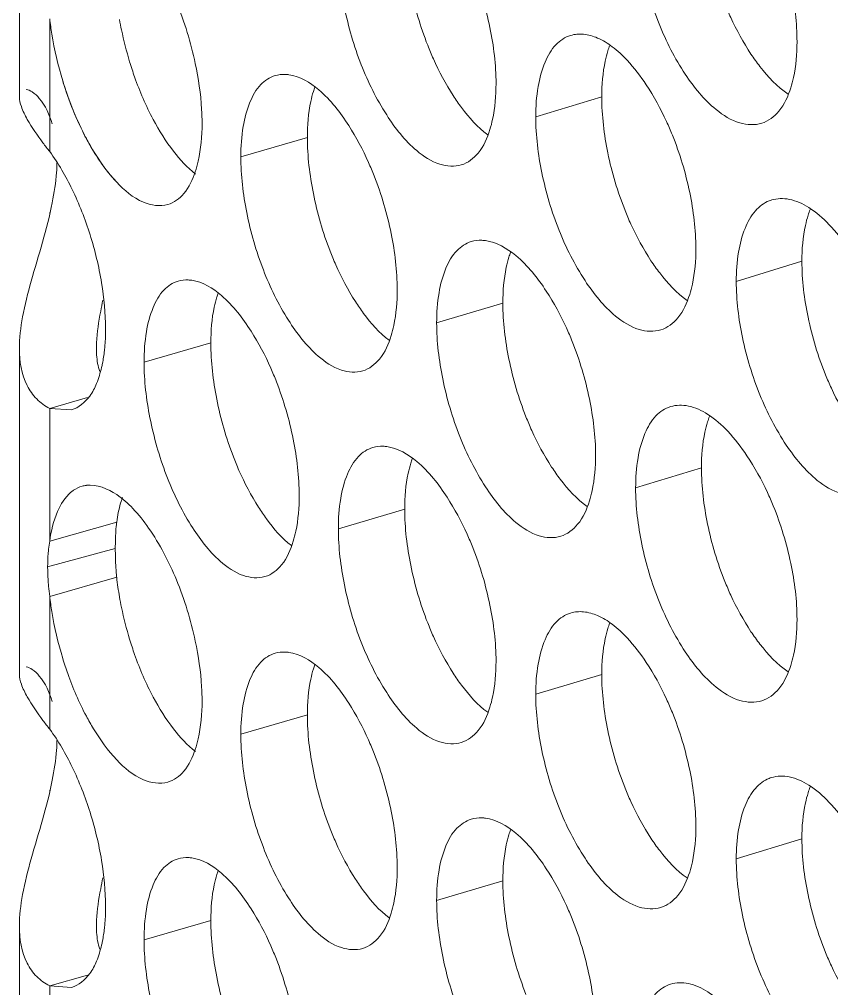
# Model space of a CAD drawing. Header units: millimetres. Extents: x 1177 to 4147, y 93 to 2194.
# Drawn here: x 2491.77 to 2502.84, y 1032.4 to 1045.62 of the extents above; entities that cross this region are included whole.
import ezdxf

# ---------------------------------------------------------------- set-up
doc = ezdxf.new("R2010")
doc.units = ezdxf.units.MM
doc.header["$LTSCALE"] = 0.1
doc.layers.get('0').update_dxf_attribs({"lineweight": 13})
doc.layers.add('标注', color=251, linetype='Continuous', lineweight=9)

# ---------------------------------------------------------------- blocks, each defined once
blk = doc.blocks.new('02')
for p, q in [((4328.801, 1083.5), (4328.801, 1089.845)), ((4329.392, 1082.432), (4329.392, 1085.019)), ((4328.801, 1072.25), (4328.801, 1078.595)), ((4329.392, 1074.845), (4329.392, 1077.432)), ((4329.392, 1071.182), (4329.392, 1073.769)), ((4328.801, 1061), (4328.801, 1067.345)), ((4329.392, 1063.595), (4329.392, 1066.182))]:
    blk.add_line(p, q)
at = {"layer": '标注'}
for p, q in [((4340.139, 1083.499), (4338.854, 1083.112)), ((4334.408, 1082.71), (4333.112, 1082.333)), ((4334.408, 1082.71), (4333.112, 1082.333)), ((4329.392, 1081.21), (4329.392, 1081.248)), ((4344.036, 1080.298), (4342.758, 1079.905)), ((4338.214, 1079.482), (4336.925, 1079.098)), ((4338.214, 1079.482), (4336.925, 1079.098)), ((4332.528, 1078.707), (4331.228, 1078.332)), ((4330.127, 1077.641), (4329.392, 1077.432)), ((4329.392, 1077.432), (4329.813, 1077.402)), ((4342.08, 1076.271), (4340.799, 1075.881)), ((4342.08, 1076.271), (4340.799, 1075.881)), ((4336.303, 1075.469), (4335.011, 1075.088)), ((4330.695, 1075.217), (4329.392, 1074.845)), ((4330.668, 1074.703), (4329.351, 1074.344)), ((4330.695, 1074.141), (4329.392, 1073.769)), ((4340.139, 1072.249), (4338.854, 1071.862)), ((4334.408, 1071.46), (4333.112, 1071.083)), ((4329.392, 1069.96), (4329.392, 1069.998)), ((4344.036, 1069.048), (4342.758, 1068.655)), ((4338.214, 1068.232), (4336.925, 1067.848)), ((4332.528, 1067.457), (4331.228, 1067.082)), ((4330.127, 1066.391), (4329.392, 1066.182)), ((4329.392, 1066.182), (4329.813, 1066.152))]:
    blk.add_line(p, q, dxfattribs=at)
for centre, radius, start, end in [((4342.076, 1083.831), 1.903, 159.5485, 162.781), ((4336.39, 1083.039), 1.95, 160.5892, 163.1153), ((4336.39, 1083.039), 1.95, 160.5892, 163.1153), ((4343.627, 1080.894), 0.623, 107.151, 111.3587), ((4345.946, 1080.632), 1.875, 158.8656, 162.563), ((4340.165, 1079.812), 1.918, 159.8933, 162.8914), ((4340.165, 1079.812), 1.918, 159.8933, 162.8914), ((4334.526, 1079.033), 1.966, 160.9402, 163.2288), ((4332.677, 1078.598), 2.377, 177.2621, 180.0726), ((4344.003, 1076.604), 1.889, 159.2059, 162.6715), ((4344.003, 1076.604), 1.889, 159.2059, 162.6715), ((4338.27, 1075.798), 1.933, 160.2403, 163.0029), ((4330.173, 1075.386), 0.55, 97.1735, 105.9366), ((4331.697, 1074.429), 2.342, 169.768, 173.6853), ((4335.848, 1074.705), 5.18, 178.0496, 180.0207), ((4336.345, 1074.704), 5.677, 180.0086, 181.863), ((4336.687, 1074.716), 6.02, 181.871, 185.483), ((4336.712, 1074.804), 6.053, 186.2893, 189.956), ((4333.9, 1074.391), 4.55, 185.3339, 187.8588), ((4342.076, 1072.581), 1.903, 159.5485, 162.781), ((4336.39, 1071.789), 1.95, 160.5892, 163.1153), ((4343.627, 1069.644), 0.623, 107.151, 111.3587), ((4345.946, 1069.382), 1.875, 158.8656, 162.563), ((4340.165, 1068.562), 1.918, 159.8933, 162.8914), ((4334.526, 1067.783), 1.966, 160.9402, 163.2288), ((4332.677, 1067.348), 2.377, 177.2621, 180.0726)]:
    blk.add_arc(centre, radius, start, end, dxfattribs=at)
for points, knots in [([(4340.799, 1087.131), (4340.799, 1086.765), (4340.893, 1086.008), (4341.216, 1084.927), (4341.7, 1083.977), (4342.129, 1083.444), (4342.365, 1083.252)], [0, 0, 0, 0, 0.256604, 0.529576, 0.786585, 1, 1, 1, 1]), ([(4336.303, 1086.719), (4336.303, 1086.352), (4336.395, 1085.596), (4336.607, 1084.866), (4336.75, 1084.503)], [0, 0, 0, 0, 0.484764, 1, 1, 1, 1]), ([(4343.941, 1084.571), (4343.941, 1084.937), (4343.845, 1085.693), (4343.626, 1086.421), (4343.479, 1086.781)], [0, 0, 0, 0, 0.484476, 1, 1, 1, 1]), ([(4332.225, 1084.15), (4332.14, 1084.557), (4331.905, 1085.323), (4331.535, 1086.037), (4331.316, 1086.35)], [0, 0, 0, 0, 0.521078, 1, 1, 1, 1]), ([(4332.225, 1084.15), (4332.14, 1084.557), (4331.905, 1085.323), (4331.535, 1086.037), (4331.316, 1086.35)], [0, 0, 0, 0, 0.521078, 1, 1, 1, 1]), ([(4335.011, 1086.338), (4335.011, 1085.972), (4335.103, 1085.217), (4335.417, 1084.135), (4335.888, 1083.184), (4336.305, 1082.647), (4336.536, 1082.451)], [0, 0, 0, 0, 0.257025, 0.530351, 0.787311, 1, 1, 1, 1]), ([(4338.081, 1083.756), (4338.081, 1084.122), (4337.987, 1084.878), (4337.773, 1085.607), (4337.629, 1085.97)], [0, 0, 0, 0, 0.484593, 1, 1, 1, 1]), ([(4342.537, 1085.309), (4342.573, 1085.22), (4342.718, 1084.883), (4342.895, 1084.559), (4343.045, 1084.332)], [0, 0, 0, 0, 0.260496, 1, 1, 1, 1]), ([(4329.392, 1085.019), (4329.403, 1084.92), (4329.459, 1084.512), (4329.554, 1084.11), (4329.644, 1083.812)], [0, 0, 0, 0, 0.243528, 1, 1, 1, 1]), ([(4329.392, 1085.019), (4329.403, 1084.92), (4329.459, 1084.512), (4329.554, 1084.11), (4329.644, 1083.812)], [0, 0, 0, 0, 0.243528, 1, 1, 1, 1]), ([(4330.75, 1085.007), (4330.762, 1084.939), (4330.815, 1084.661), (4330.885, 1084.387), (4330.947, 1084.184)], [0, 0, 0, 0, 0.247361, 1, 1, 1, 1]), ([(4330.75, 1085.007), (4330.762, 1084.939), (4330.815, 1084.661), (4330.885, 1084.387), (4330.947, 1084.184)], [0, 0, 0, 0, 0.247361, 1, 1, 1, 1]), ([(4339.532, 1084.695), (4339.425, 1084.663), (4339.21, 1084.518), (4339.005, 1084.153), (4338.879, 1083.671), (4338.854, 1083.308), (4338.854, 1083.112)], [0, 0, 0, 0, 0.183968, 0.404776, 0.677031, 1, 1, 1, 1]), ([(4341.005, 1083.734), (4340.894, 1083.902), (4340.692, 1084.168), (4340.368, 1084.473), (4340.08, 1084.651), (4339.797, 1084.734), (4339.613, 1084.72), (4339.532, 1084.695)], [0, 0, 0, 0, 0.324474, 0.533713, 0.711862, 0.863947, 1, 1, 1, 1]), ([(4336.75, 1084.503), (4336.785, 1084.414), (4336.926, 1084.076), (4337.099, 1083.751), (4337.246, 1083.524)], [0, 0, 0, 0, 0.260758, 1, 1, 1, 1]), ([(4340.259, 1084.394), (4340.239, 1084.329), (4340.164, 1084.037), (4340.139, 1083.733), (4340.139, 1083.499)], [0, 0, 0, 0, 0.225492, 1, 1, 1, 1]), ([(4343.819, 1083.676), (4343.84, 1083.741), (4343.916, 1084.033), (4343.941, 1084.337), (4343.941, 1084.571)], [0, 0, 0, 0, 0.225833, 1, 1, 1, 1]), ([(4343.045, 1084.332), (4343.1, 1084.25), (4343.306, 1083.961), (4343.555, 1083.696), (4343.766, 1083.552)], [0, 0, 0, 0, 0.280375, 1, 1, 1, 1]), ([(4330.947, 1084.184), (4330.977, 1084.084), (4331.104, 1083.699), (4331.264, 1083.324), (4331.406, 1083.058)], [0, 0, 0, 0, 0.257432, 1, 1, 1, 1]), ([(4330.947, 1084.184), (4330.977, 1084.084), (4331.104, 1083.699), (4331.264, 1083.324), (4331.406, 1083.058)], [0, 0, 0, 0, 0.257432, 1, 1, 1, 1]), ([(4332.357, 1082.982), (4332.357, 1083.075), (4332.344, 1083.467), (4332.287, 1083.857), (4332.225, 1084.15)], [0, 0, 0, 0, 0.236743, 1, 1, 1, 1]), ([(4332.357, 1082.982), (4332.357, 1083.075), (4332.344, 1083.467), (4332.287, 1083.857), (4332.225, 1084.15)], [0, 0, 0, 0, 0.236743, 1, 1, 1, 1]), ([(4333.779, 1083.913), (4333.673, 1083.882), (4333.461, 1083.738), (4333.26, 1083.374), (4333.136, 1082.892), (4333.112, 1082.529), (4333.112, 1082.333)], [0, 0, 0, 0, 0.181499, 0.401469, 0.674683, 1, 1, 1, 1]), ([(4333.779, 1083.913), (4333.673, 1083.882), (4333.461, 1083.738), (4333.26, 1083.374), (4333.136, 1082.892), (4333.112, 1082.529), (4333.112, 1082.333)], [0, 0, 0, 0, 0.181499, 0.401469, 0.674683, 1, 1, 1, 1]), ([(4334.048, 1083.929), (4334.025, 1083.933), (4333.935, 1083.941), (4333.843, 1083.931), (4333.779, 1083.913)], [0, 0, 0, 0, 0.259359, 1, 1, 1, 1]), ([(4334.048, 1083.929), (4334.025, 1083.933), (4333.935, 1083.941), (4333.843, 1083.931), (4333.779, 1083.913)], [0, 0, 0, 0, 0.259359, 1, 1, 1, 1]), ([(4335.213, 1082.939), (4335.049, 1083.194), (4334.734, 1083.61), (4334.263, 1083.898), (4334.048, 1083.929)], [0, 0, 0, 0, 0.582011, 1, 1, 1, 1]), ([(4335.213, 1082.939), (4335.049, 1083.194), (4334.734, 1083.61), (4334.263, 1083.898), (4334.048, 1083.929)], [0, 0, 0, 0, 0.582011, 1, 1, 1, 1]), ([(4328.932, 1083.645), (4328.974, 1083.64), (4329.073, 1083.59), (4329.281, 1083.385), (4329.389, 1083.149), (4329.441, 1082.971)], [0, 0, 0, 0, 0.148198, 0.361925, 1, 1, 1, 1]), ([(4329.644, 1083.812), (4329.675, 1083.712), (4329.801, 1083.327), (4329.962, 1082.952), (4330.104, 1082.686)], [0, 0, 0, 0, 0.257377, 1, 1, 1, 1]), ([(4329.644, 1083.812), (4329.762, 1083.425), (4330.041, 1082.724), (4330.459, 1082.087), (4330.696, 1081.836)], [0, 0, 0, 0, 0.540054, 1, 1, 1, 1]), ([(4337.962, 1082.862), (4337.982, 1082.927), (4338.056, 1083.219), (4338.081, 1083.523), (4338.081, 1083.756)], [0, 0, 0, 0, 0.225428, 1, 1, 1, 1]), ([(4341.514, 1082.756), (4341.478, 1082.845), (4341.332, 1083.183), (4341.155, 1083.507), (4341.005, 1083.734)], [0, 0, 0, 0, 0.260475, 1, 1, 1, 1]), ([(4343.255, 1082.985), (4343.385, 1083.025), (4343.644, 1083.225), (4343.768, 1083.514), (4343.819, 1083.676)], [0, 0, 0, 0, 0.443684, 1, 1, 1, 1]), ([(4328.954, 1083.061), (4328.91, 1083.141), (4328.841, 1083.281), (4328.801, 1083.436), (4328.801, 1083.5)], [0, 0, 0, 0, 0.58968, 1, 1, 1, 1]), ([(4334.524, 1083.605), (4334.505, 1083.54), (4334.431, 1083.247), (4334.408, 1082.944), (4334.408, 1082.71)], [0, 0, 0, 0, 0.225092, 1, 1, 1, 1]), ([(4334.524, 1083.605), (4334.505, 1083.54), (4334.431, 1083.247), (4334.408, 1082.944), (4334.408, 1082.71)], [0, 0, 0, 0, 0.225092, 1, 1, 1, 1]), ([(4337.246, 1083.524), (4337.297, 1083.444), (4337.491, 1083.165), (4337.721, 1082.907), (4337.919, 1082.761)], [0, 0, 0, 0, 0.279282, 1, 1, 1, 1]), ([(4340.139, 1083.499), (4340.139, 1083.133), (4340.233, 1082.376), (4340.448, 1081.647), (4340.593, 1081.286)], [0, 0, 0, 0, 0.484687, 1, 1, 1, 1]), ([(4338.854, 1083.112), (4338.854, 1082.746), (4338.948, 1081.989), (4339.268, 1080.907), (4339.749, 1079.957), (4340.174, 1079.422), (4340.408, 1079.229)], [0, 0, 0, 0, 0.256797, 0.52993, 0.786916, 1, 1, 1, 1]), ([(4342.365, 1083.252), (4342.502, 1083.14), (4342.779, 1082.964), (4343.119, 1082.944), (4343.255, 1082.985)], [0, 0, 0, 0, 0.555929, 1, 1, 1, 1]), ([(4329.392, 1082.432), (4329.347, 1082.489), (4329.191, 1082.691), (4329.044, 1082.901), (4328.954, 1083.061)], [0, 0, 0, 0, 0.283462, 1, 1, 1, 1]), ([(4331.406, 1083.058), (4331.522, 1082.842), (4331.761, 1082.459), (4332.068, 1082.123), (4332.228, 1081.996)], [0, 0, 0, 0, 0.545672, 1, 1, 1, 1]), ([(4331.406, 1083.058), (4331.522, 1082.842), (4331.761, 1082.459), (4332.068, 1082.123), (4332.228, 1081.996)], [0, 0, 0, 0, 0.545672, 1, 1, 1, 1]), ([(4332.225, 1082.039), (4332.248, 1082.107), (4332.331, 1082.414), (4332.357, 1082.735), (4332.357, 1082.982)], [0, 0, 0, 0, 0.223003, 1, 1, 1, 1]), ([(4332.225, 1082.039), (4332.248, 1082.107), (4332.331, 1082.414), (4332.357, 1082.735), (4332.357, 1082.982)], [0, 0, 0, 0, 0.223003, 1, 1, 1, 1]), ([(4335.709, 1081.958), (4335.674, 1082.047), (4335.532, 1082.385), (4335.36, 1082.711), (4335.213, 1082.939)], [0, 0, 0, 0, 0.260737, 1, 1, 1, 1]), ([(4335.709, 1081.958), (4335.674, 1082.047), (4335.532, 1082.385), (4335.36, 1082.711), (4335.213, 1082.939)], [0, 0, 0, 0, 0.260737, 1, 1, 1, 1]), ([(4334.408, 1082.71), (4334.408, 1082.344), (4334.499, 1081.587), (4334.709, 1080.857), (4334.851, 1080.494)], [0, 0, 0, 0, 0.484802, 1, 1, 1, 1]), ([(4334.408, 1082.71), (4334.408, 1082.344), (4334.499, 1081.587), (4334.709, 1080.857), (4334.851, 1080.494)], [0, 0, 0, 0, 0.484802, 1, 1, 1, 1]), ([(4337.405, 1082.174), (4337.534, 1082.212), (4337.791, 1082.412), (4337.911, 1082.699), (4337.962, 1082.862)], [0, 0, 0, 0, 0.440715, 1, 1, 1, 1]), ([(4341.972, 1080.545), (4341.972, 1080.911), (4341.877, 1081.667), (4341.66, 1082.395), (4341.514, 1082.756)], [0, 0, 0, 0, 0.484515, 1, 1, 1, 1]), ([(4330.104, 1082.686), (4330.148, 1082.604), (4330.32, 1082.303), (4330.523, 1082.02), (4330.696, 1081.836)], [0, 0, 0, 0, 0.271397, 1, 1, 1, 1]), ([(4330.479, 1078.983), (4330.479, 1079.282), (4330.418, 1079.903), (4330.199, 1080.816), (4329.861, 1081.677), (4329.56, 1082.202), (4329.392, 1082.432)], [0, 0, 0, 0, 0.24518, 0.507954, 0.766556, 1, 1, 1, 1]), ([(4333.112, 1082.333), (4333.112, 1081.968), (4333.203, 1081.216), (4333.511, 1080.138), (4333.976, 1079.187), (4334.388, 1078.649), (4334.616, 1078.451)], [0, 0, 0, 0, 0.25688, 0.530083, 0.787064, 1, 1, 1, 1]), ([(4333.112, 1082.333), (4333.112, 1081.968), (4333.203, 1081.216), (4333.511, 1080.138), (4333.976, 1079.187), (4334.388, 1078.649), (4334.616, 1078.451)], [0, 0, 0, 0, 0.25688, 0.530083, 0.787064, 1, 1, 1, 1]), ([(4336.536, 1082.451), (4336.67, 1082.338), (4336.938, 1082.16), (4337.272, 1082.134), (4337.405, 1082.174)], [0, 0, 0, 0, 0.558251, 1, 1, 1, 1]), ([(4329.532, 1082.212), (4329.531, 1082.15), (4329.518, 1081.89), (4329.479, 1081.632), (4329.441, 1081.438)], [0, 0, 0, 0, 0.238404, 1, 1, 1, 1]), ([(4331.69, 1081.402), (4331.811, 1081.437), (4332.057, 1081.619), (4332.175, 1081.888), (4332.225, 1082.039)], [0, 0, 0, 0, 0.441393, 1, 1, 1, 1]), ([(4331.69, 1081.402), (4331.811, 1081.437), (4332.057, 1081.619), (4332.175, 1081.888), (4332.225, 1082.039)], [0, 0, 0, 0, 0.441393, 1, 1, 1, 1]), ([(4336.157, 1079.743), (4336.157, 1080.11), (4336.065, 1080.866), (4335.852, 1081.595), (4335.709, 1081.958)], [0, 0, 0, 0, 0.484632, 1, 1, 1, 1]), ([(4336.157, 1079.743), (4336.157, 1080.11), (4336.065, 1080.866), (4335.852, 1081.595), (4335.709, 1081.958)], [0, 0, 0, 0, 0.484632, 1, 1, 1, 1]), ([(4330.696, 1081.836), (4330.844, 1081.68), (4331.132, 1081.424), (4331.537, 1081.358), (4331.69, 1081.402)], [0, 0, 0, 0, 0.574979, 1, 1, 1, 1]), ([(4330.696, 1081.836), (4330.844, 1081.68), (4331.132, 1081.424), (4331.537, 1081.358), (4331.69, 1081.402)], [0, 0, 0, 0, 0.574979, 1, 1, 1, 1]), ([(4329.441, 1081.438), (4329.339, 1080.919), (4329.098, 1080.188), (4328.856, 1079.246), (4328.801, 1078.801), (4328.801, 1078.595)], [0, 0, 0, 0, 0.543055, 0.787808, 1, 1, 1, 1]), ([(4343.4, 1081.475), (4343.297, 1081.435), (4343.095, 1081.279), (4342.901, 1080.917), (4342.782, 1080.446), (4342.758, 1080.094), (4342.758, 1079.905)], [0, 0, 0, 0, 0.186349, 0.409523, 0.681034, 1, 1, 1, 1]), ([(4344.942, 1080.537), (4344.829, 1080.705), (4344.599, 1081.002), (4344.213, 1081.343), (4343.82, 1081.526), (4343.554, 1081.524), (4343.443, 1081.49)], [0, 0, 0, 0, 0.323685, 0.595295, 0.814917, 1, 1, 1, 1]), ([(4340.593, 1081.286), (4340.628, 1081.197), (4340.773, 1080.859), (4340.948, 1080.535), (4341.097, 1080.308)], [0, 0, 0, 0, 0.260583, 1, 1, 1, 1]), ([(4344.157, 1081.193), (4344.137, 1081.128), (4344.06, 1080.836), (4344.036, 1080.531), (4344.036, 1080.298)], [0, 0, 0, 0, 0.225761, 1, 1, 1, 1]), ([(4337.599, 1080.68), (4337.493, 1080.648), (4337.279, 1080.504), (4337.075, 1080.139), (4336.95, 1079.657), (4336.925, 1079.294), (4336.925, 1079.098)], [0, 0, 0, 0, 0.183153, 0.403682, 0.676253, 1, 1, 1, 1]), ([(4337.599, 1080.68), (4337.493, 1080.648), (4337.279, 1080.504), (4337.075, 1080.139), (4336.95, 1079.657), (4336.925, 1079.294), (4336.925, 1079.098)], [0, 0, 0, 0, 0.183153, 0.403682, 0.676253, 1, 1, 1, 1]), ([(4337.876, 1080.699), (4337.853, 1080.702), (4337.76, 1080.71), (4337.665, 1080.7), (4337.599, 1080.68)], [0, 0, 0, 0, 0.259249, 1, 1, 1, 1]), ([(4337.876, 1080.699), (4337.853, 1080.702), (4337.76, 1080.71), (4337.665, 1080.7), (4337.599, 1080.68)], [0, 0, 0, 0, 0.259249, 1, 1, 1, 1]), ([(4339.059, 1079.715), (4338.893, 1079.968), (4338.571, 1080.385), (4338.094, 1080.669), (4337.876, 1080.699)], [0, 0, 0, 0, 0.580424, 1, 1, 1, 1]), ([(4339.059, 1079.715), (4338.893, 1079.968), (4338.571, 1080.385), (4338.094, 1080.669), (4337.876, 1080.699)], [0, 0, 0, 0, 0.580424, 1, 1, 1, 1]), ([(4334.851, 1080.494), (4334.885, 1080.405), (4335.026, 1080.067), (4335.197, 1079.741), (4335.343, 1079.513)], [0, 0, 0, 0, 0.260845, 1, 1, 1, 1]), ([(4334.851, 1080.494), (4334.885, 1080.405), (4335.026, 1080.067), (4335.197, 1079.741), (4335.343, 1079.513)], [0, 0, 0, 0, 0.260845, 1, 1, 1, 1]), ([(4341.851, 1079.65), (4341.872, 1079.715), (4341.948, 1080.007), (4341.972, 1080.311), (4341.972, 1080.545)], [0, 0, 0, 0, 0.225697, 1, 1, 1, 1]), ([(4338.332, 1080.377), (4338.312, 1080.312), (4338.238, 1080.019), (4338.214, 1079.715), (4338.214, 1079.482)], [0, 0, 0, 0, 0.225358, 1, 1, 1, 1]), ([(4338.332, 1080.377), (4338.312, 1080.312), (4338.238, 1080.019), (4338.214, 1079.715), (4338.214, 1079.482)], [0, 0, 0, 0, 0.225358, 1, 1, 1, 1]), ([(4341.097, 1080.308), (4341.151, 1080.226), (4341.353, 1079.941), (4341.595, 1079.678), (4341.802, 1079.534)], [0, 0, 0, 0, 0.280024, 1, 1, 1, 1]), ([(4344.036, 1080.298), (4344.036, 1079.931), (4344.131, 1079.175), (4344.35, 1078.447), (4344.496, 1078.086)], [0, 0, 0, 0, 0.48461, 1, 1, 1, 1]), ([(4331.891, 1079.91), (4331.787, 1079.88), (4331.575, 1079.737), (4331.375, 1079.374), (4331.252, 1078.892), (4331.228, 1078.529), (4331.228, 1078.332)], [0, 0, 0, 0, 0.180661, 0.40035, 0.673891, 1, 1, 1, 1]), ([(4332.157, 1079.926), (4332.134, 1079.929), (4332.046, 1079.938), (4331.955, 1079.929), (4331.891, 1079.91)], [0, 0, 0, 0, 0.259416, 1, 1, 1, 1]), ([(4333.312, 1078.933), (4333.15, 1079.188), (4332.839, 1079.604), (4332.371, 1079.894), (4332.157, 1079.926)], [0, 0, 0, 0, 0.582814, 1, 1, 1, 1]), ([(4342.758, 1079.905), (4342.758, 1079.538), (4342.853, 1078.782), (4343.179, 1077.701), (4343.667, 1076.752), (4344.099, 1076.221), (4344.336, 1076.029)], [0, 0, 0, 0, 0.256412, 0.529221, 0.786254, 1, 1, 1, 1]), ([(4336.039, 1078.85), (4336.059, 1078.914), (4336.133, 1079.207), (4336.157, 1079.51), (4336.157, 1079.743)], [0, 0, 0, 0, 0.225294, 1, 1, 1, 1]), ([(4336.039, 1078.85), (4336.059, 1078.914), (4336.133, 1079.207), (4336.157, 1079.51), (4336.157, 1079.743)], [0, 0, 0, 0, 0.225294, 1, 1, 1, 1]), ([(4339.564, 1078.736), (4339.528, 1078.825), (4339.384, 1079.162), (4339.208, 1079.487), (4339.059, 1079.715)], [0, 0, 0, 0, 0.260562, 1, 1, 1, 1]), ([(4339.564, 1078.736), (4339.528, 1078.825), (4339.384, 1079.162), (4339.208, 1079.487), (4339.059, 1079.715)], [0, 0, 0, 0, 0.260562, 1, 1, 1, 1]), ([(4330.426, 1079.539), (4330.411, 1079.467), (4330.357, 1079.193), (4330.313, 1078.916), (4330.304, 1078.711)], [0, 0, 0, 0, 0.264477, 1, 1, 1, 1]), ([(4332.643, 1079.601), (4332.624, 1079.536), (4332.551, 1079.243), (4332.528, 1078.94), (4332.528, 1078.707)], [0, 0, 0, 0, 0.22496, 1, 1, 1, 1]), ([(4335.343, 1079.513), (4335.393, 1079.434), (4335.582, 1079.159), (4335.807, 1078.903), (4336, 1078.757)], [0, 0, 0, 0, 0.27889, 1, 1, 1, 1]), ([(4335.343, 1079.513), (4335.393, 1079.434), (4335.582, 1079.159), (4335.807, 1078.903), (4336, 1078.757)], [0, 0, 0, 0, 0.27889, 1, 1, 1, 1]), ([(4338.214, 1079.482), (4338.214, 1079.115), (4338.307, 1078.359), (4338.52, 1077.629), (4338.664, 1077.267)], [0, 0, 0, 0, 0.484725, 1, 1, 1, 1]), ([(4338.214, 1079.482), (4338.214, 1079.115), (4338.307, 1078.359), (4338.52, 1077.629), (4338.664, 1077.267)], [0, 0, 0, 0, 0.484725, 1, 1, 1, 1]), ([(4341.29, 1078.96), (4341.419, 1079), (4341.678, 1079.2), (4341.8, 1079.488), (4341.851, 1079.65)], [0, 0, 0, 0, 0.442709, 1, 1, 1, 1]), ([(4340.408, 1079.229), (4340.545, 1079.117), (4340.818, 1078.941), (4341.155, 1078.919), (4341.29, 1078.96)], [0, 0, 0, 0, 0.55656, 1, 1, 1, 1]), ([(4330.457, 1078.557), (4330.46, 1078.591), (4330.474, 1078.733), (4330.479, 1078.875), (4330.479, 1078.983)], [0, 0, 0, 0, 0.240443, 1, 1, 1, 1]), ([(4333.805, 1077.951), (4333.77, 1078.04), (4333.629, 1078.379), (4333.458, 1078.705), (4333.312, 1078.933)], [0, 0, 0, 0, 0.260824, 1, 1, 1, 1]), ([(4336.925, 1079.098), (4336.925, 1078.731), (4337.018, 1077.975), (4337.335, 1076.892), (4337.812, 1075.941), (4338.234, 1075.405), (4338.467, 1075.211)], [0, 0, 0, 0, 0.256988, 0.530284, 0.787246, 1, 1, 1, 1]), ([(4336.925, 1079.098), (4336.925, 1078.731), (4337.018, 1077.975), (4337.335, 1076.892), (4337.812, 1075.941), (4338.234, 1075.405), (4338.467, 1075.211)], [0, 0, 0, 0, 0.256988, 0.530284, 0.787246, 1, 1, 1, 1]), ([(4335.486, 1078.162), (4335.613, 1078.2), (4335.87, 1078.4), (4335.989, 1078.687), (4336.039, 1078.85)], [0, 0, 0, 0, 0.439697, 1, 1, 1, 1]), ([(4335.486, 1078.162), (4335.613, 1078.2), (4335.87, 1078.4), (4335.989, 1078.687), (4336.039, 1078.85)], [0, 0, 0, 0, 0.439697, 1, 1, 1, 1]), ([(4340.019, 1076.523), (4340.019, 1076.889), (4339.925, 1077.645), (4339.709, 1078.374), (4339.564, 1078.736)], [0, 0, 0, 0, 0.484554, 1, 1, 1, 1]), ([(4340.019, 1076.523), (4340.019, 1076.889), (4339.925, 1077.645), (4339.709, 1078.374), (4339.564, 1078.736)], [0, 0, 0, 0, 0.484554, 1, 1, 1, 1]), ([(4328.801, 1078.595), (4328.8, 1078.35), (4328.855, 1077.983), (4329.123, 1077.604), (4329.299, 1077.478), (4329.392, 1077.432)], [0, 0, 0, 0, 0.536627, 0.771347, 1, 1, 1, 1]), ([(4330.301, 1078.595), (4330.301, 1078.554), (4330.306, 1078.404), (4330.329, 1078.252), (4330.365, 1078.15)], [0, 0, 0, 0, 0.274396, 1, 1, 1, 1]), ([(4330.401, 1078.225), (4330.407, 1078.251), (4330.43, 1078.361), (4330.447, 1078.472), (4330.457, 1078.557)], [0, 0, 0, 0, 0.239722, 1, 1, 1, 1]), ([(4332.528, 1078.707), (4332.528, 1078.34), (4332.618, 1077.583), (4332.827, 1076.852), (4332.967, 1076.489)], [0, 0, 0, 0, 0.484841, 1, 1, 1, 1]), ([(4334.616, 1078.451), (4334.749, 1078.335), (4335.016, 1078.152), (4335.353, 1078.123), (4335.486, 1078.162)], [0, 0, 0, 0, 0.55978, 1, 1, 1, 1]), ([(4334.616, 1078.451), (4334.749, 1078.335), (4335.016, 1078.152), (4335.353, 1078.123), (4335.486, 1078.162)], [0, 0, 0, 0, 0.55978, 1, 1, 1, 1]), ([(4329.813, 1077.402), (4329.956, 1077.443), (4330.159, 1077.614), (4330.317, 1077.926), (4330.376, 1078.12), (4330.401, 1078.225)], [0, 0, 0, 0, 0.426718, 0.691609, 1, 1, 1, 1]), ([(4331.228, 1078.332), (4331.228, 1077.969), (4331.318, 1077.22), (4331.622, 1076.145), (4332.079, 1075.195), (4332.485, 1074.655), (4332.711, 1074.455)], [0, 0, 0, 0, 0.256731, 0.529807, 0.786809, 1, 1, 1, 1]), ([(4344.496, 1078.086), (4344.532, 1077.998), (4344.679, 1077.661), (4344.857, 1077.337), (4345.008, 1077.111)], [0, 0, 0, 0, 0.260408, 1, 1, 1, 1]), ([(4334.249, 1075.735), (4334.249, 1076.102), (4334.157, 1076.858), (4333.946, 1077.588), (4333.805, 1077.951)], [0, 0, 0, 0, 0.48467, 1, 1, 1, 1]), ([(4341.48, 1077.465), (4341.372, 1077.433), (4341.157, 1077.288), (4340.95, 1076.922), (4340.824, 1076.439), (4340.799, 1076.077), (4340.799, 1075.881)], [0, 0, 0, 0, 0.184776, 0.405862, 0.677804, 1, 1, 1, 1]), ([(4341.48, 1077.465), (4341.372, 1077.433), (4341.157, 1077.288), (4340.95, 1076.922), (4340.824, 1076.439), (4340.799, 1076.077), (4340.799, 1075.881)], [0, 0, 0, 0, 0.184776, 0.405862, 0.677804, 1, 1, 1, 1]), ([(4342.966, 1076.508), (4342.854, 1076.676), (4342.627, 1076.973), (4342.244, 1077.315), (4341.855, 1077.5), (4341.59, 1077.499), (4341.48, 1077.465)], [0, 0, 0, 0, 0.324351, 0.596195, 0.815556, 1, 1, 1, 1]), ([(4342.966, 1076.508), (4342.854, 1076.676), (4342.627, 1076.973), (4342.244, 1077.315), (4341.855, 1077.5), (4341.59, 1077.499), (4341.48, 1077.465)], [0, 0, 0, 0, 0.324351, 0.596195, 0.815556, 1, 1, 1, 1]), ([(4338.664, 1077.267), (4338.699, 1077.178), (4338.842, 1076.841), (4339.016, 1076.516), (4339.164, 1076.289)], [0, 0, 0, 0, 0.260671, 1, 1, 1, 1]), ([(4338.664, 1077.267), (4338.699, 1077.178), (4338.842, 1076.841), (4339.016, 1076.516), (4339.164, 1076.289)], [0, 0, 0, 0, 0.260671, 1, 1, 1, 1]), ([(4342.2, 1077.167), (4342.18, 1077.102), (4342.104, 1076.809), (4342.08, 1076.505), (4342.08, 1076.271)], [0, 0, 0, 0, 0.225626, 1, 1, 1, 1]), ([(4342.2, 1077.167), (4342.18, 1077.102), (4342.104, 1076.809), (4342.08, 1076.505), (4342.08, 1076.271)], [0, 0, 0, 0, 0.225626, 1, 1, 1, 1]), ([(4335.681, 1076.669), (4335.576, 1076.638), (4335.362, 1076.494), (4335.16, 1076.129), (4335.035, 1075.647), (4335.011, 1075.285), (4335.011, 1075.088)], [0, 0, 0, 0, 0.18233, 0.402579, 0.67547, 1, 1, 1, 1]), ([(4335.955, 1076.687), (4335.931, 1076.69), (4335.84, 1076.699), (4335.747, 1076.688), (4335.681, 1076.669)], [0, 0, 0, 0, 0.259303, 1, 1, 1, 1]), ([(4337.128, 1075.7), (4336.963, 1075.954), (4336.645, 1076.37), (4336.171, 1076.656), (4335.955, 1076.687)], [0, 0, 0, 0, 0.581214, 1, 1, 1, 1]), ([(4332.967, 1076.489), (4333.001, 1076.4), (4333.141, 1076.061), (4333.311, 1075.735), (4333.455, 1075.507)], [0, 0, 0, 0, 0.260931, 1, 1, 1, 1]), ([(4339.899, 1075.629), (4339.919, 1075.694), (4339.995, 1075.986), (4340.019, 1076.29), (4340.019, 1076.523)], [0, 0, 0, 0, 0.225563, 1, 1, 1, 1]), ([(4339.899, 1075.629), (4339.919, 1075.694), (4339.995, 1075.986), (4340.019, 1076.29), (4340.019, 1076.523)], [0, 0, 0, 0, 0.225563, 1, 1, 1, 1]), ([(4343.479, 1075.531), (4343.443, 1075.62), (4343.296, 1075.958), (4343.118, 1076.282), (4342.966, 1076.508)], [0, 0, 0, 0, 0.260387, 1, 1, 1, 1]), ([(4343.479, 1075.531), (4343.443, 1075.62), (4343.296, 1075.958), (4343.118, 1076.282), (4342.966, 1076.508)], [0, 0, 0, 0, 0.260387, 1, 1, 1, 1]), ([(4336.421, 1076.364), (4336.401, 1076.299), (4336.327, 1076.006), (4336.303, 1075.702), (4336.303, 1075.469)], [0, 0, 0, 0, 0.225225, 1, 1, 1, 1]), ([(4339.164, 1076.289), (4339.217, 1076.208), (4339.414, 1075.926), (4339.651, 1075.665), (4339.853, 1075.52)], [0, 0, 0, 0, 0.279659, 1, 1, 1, 1]), ([(4339.164, 1076.289), (4339.217, 1076.208), (4339.414, 1075.926), (4339.651, 1075.665), (4339.853, 1075.52)], [0, 0, 0, 0, 0.279659, 1, 1, 1, 1]), ([(4342.08, 1076.271), (4342.08, 1075.905), (4342.174, 1075.148), (4342.391, 1074.42), (4342.537, 1074.059)], [0, 0, 0, 0, 0.484648, 1, 1, 1, 1]), ([(4342.08, 1076.271), (4342.08, 1075.905), (4342.174, 1075.148), (4342.391, 1074.42), (4342.537, 1074.059)], [0, 0, 0, 0, 0.484648, 1, 1, 1, 1]), ([(4330.022, 1075.916), (4329.963, 1075.899), (4329.887, 1075.861), (4329.821, 1075.81), (4329.805, 1075.797)], [0, 0, 0, 0, 0.740858, 1, 1, 1, 1]), ([(4331.316, 1075.1), (4331.223, 1075.234), (4331.035, 1075.472), (4330.662, 1075.809), (4330.309, 1075.958), (4330.104, 1075.933)], [0, 0, 0, 0, 0.320968, 0.5929, 1, 1, 1, 1]), ([(4344.336, 1076.029), (4344.475, 1075.917), (4344.755, 1075.742), (4345.098, 1075.723), (4345.235, 1075.765)], [0, 0, 0, 0, 0.555309, 1, 1, 1, 1]), ([(4329.805, 1075.797), (4329.689, 1075.698), (4329.497, 1075.386), (4329.419, 1075.042), (4329.392, 1074.845)], [0, 0, 0, 0, 0.434523, 1, 1, 1, 1]), ([(4334.132, 1074.842), (4334.152, 1074.907), (4334.226, 1075.199), (4334.249, 1075.502), (4334.249, 1075.735)], [0, 0, 0, 0, 0.225161, 1, 1, 1, 1]), ([(4340.799, 1075.881), (4340.799, 1075.515), (4340.893, 1074.758), (4341.216, 1073.677), (4341.7, 1072.727), (4342.129, 1072.194), (4342.365, 1072.002)], [0, 0, 0, 0, 0.256604, 0.529576, 0.786585, 1, 1, 1, 1]), ([(4340.799, 1075.881), (4340.799, 1075.515), (4340.893, 1074.758), (4341.216, 1073.677), (4341.7, 1072.727), (4342.129, 1072.194), (4342.365, 1072.002)], [0, 0, 0, 0, 0.256604, 0.529576, 0.786585, 1, 1, 1, 1]), ([(4330.808, 1075.696), (4330.795, 1075.66), (4330.744, 1075.503), (4330.712, 1075.342), (4330.695, 1075.217)], [0, 0, 0, 0, 0.232223, 1, 1, 1, 1]), ([(4337.629, 1074.72), (4337.594, 1074.809), (4337.45, 1075.147), (4337.276, 1075.472), (4337.128, 1075.7)], [0, 0, 0, 0, 0.26065, 1, 1, 1, 1]), ([(4339.34, 1074.94), (4339.469, 1074.979), (4339.727, 1075.179), (4339.848, 1075.466), (4339.899, 1075.629)], [0, 0, 0, 0, 0.441719, 1, 1, 1, 1]), ([(4339.34, 1074.94), (4339.469, 1074.979), (4339.727, 1075.179), (4339.848, 1075.466), (4339.899, 1075.629)], [0, 0, 0, 0, 0.441719, 1, 1, 1, 1]), ([(4343.941, 1073.321), (4343.941, 1073.687), (4343.845, 1074.443), (4343.626, 1075.171), (4343.479, 1075.531)], [0, 0, 0, 0, 0.484476, 1, 1, 1, 1]), ([(4343.941, 1073.321), (4343.941, 1073.687), (4343.845, 1074.443), (4343.626, 1075.171), (4343.479, 1075.531)], [0, 0, 0, 0, 0.484476, 1, 1, 1, 1]), ([(4333.455, 1075.507), (4333.505, 1075.429), (4333.689, 1075.157), (4333.909, 1074.904), (4334.096, 1074.758)], [0, 0, 0, 0, 0.278486, 1, 1, 1, 1]), ([(4336.303, 1075.469), (4336.303, 1075.102), (4336.395, 1074.346), (4336.607, 1073.616), (4336.75, 1073.253)], [0, 0, 0, 0, 0.484764, 1, 1, 1, 1]), ([(4330.695, 1075.217), (4330.692, 1075.19), (4330.68, 1075.078), (4330.674, 1074.966), (4330.671, 1074.881)], [0, 0, 0, 0, 0.242582, 1, 1, 1, 1]), ([(4338.467, 1075.211), (4338.602, 1075.099), (4338.872, 1074.923), (4339.207, 1074.899), (4339.34, 1074.94)], [0, 0, 0, 0, 0.557203, 1, 1, 1, 1]), ([(4338.467, 1075.211), (4338.602, 1075.099), (4338.872, 1074.923), (4339.207, 1074.899), (4339.34, 1074.94)], [0, 0, 0, 0, 0.557203, 1, 1, 1, 1]), ([(4332.225, 1072.9), (4332.14, 1073.307), (4331.905, 1074.073), (4331.535, 1074.787), (4331.316, 1075.1)], [0, 0, 0, 0, 0.521078, 1, 1, 1, 1]), ([(4335.011, 1075.088), (4335.011, 1074.722), (4335.103, 1073.967), (4335.417, 1072.885), (4335.888, 1071.934), (4336.305, 1071.397), (4336.536, 1071.201)], [0, 0, 0, 0, 0.257025, 0.530351, 0.787311, 1, 1, 1, 1]), ([(4333.581, 1074.155), (4333.709, 1074.192), (4333.965, 1074.393), (4334.083, 1074.679), (4334.132, 1074.842)], [0, 0, 0, 0, 0.438663, 1, 1, 1, 1]), ([(4329.369, 1074.686), (4329.366, 1074.659), (4329.355, 1074.545), (4329.351, 1074.431), (4329.351, 1074.344)], [0, 0, 0, 0, 0.240746, 1, 1, 1, 1]), ([(4338.081, 1072.506), (4338.081, 1072.872), (4337.987, 1073.628), (4337.773, 1074.357), (4337.629, 1074.72)], [0, 0, 0, 0, 0.484593, 1, 1, 1, 1]), ([(4332.711, 1074.455), (4332.843, 1074.337), (4333.109, 1074.149), (4333.448, 1074.116), (4333.581, 1074.155)], [0, 0, 0, 0, 0.561342, 1, 1, 1, 1]), ([(4329.351, 1074.344), (4329.351, 1074.313), (4329.353, 1074.188), (4329.36, 1074.063), (4329.369, 1073.968)], [0, 0, 0, 0, 0.242279, 1, 1, 1, 1]), ([(4342.537, 1074.059), (4342.573, 1073.97), (4342.718, 1073.633), (4342.895, 1073.309), (4343.045, 1073.082)], [0, 0, 0, 0, 0.260496, 1, 1, 1, 1]), ([(4342.537, 1074.059), (4342.573, 1073.97), (4342.718, 1073.633), (4342.895, 1073.309), (4343.045, 1073.082)], [0, 0, 0, 0, 0.260496, 1, 1, 1, 1]), ([(4329.392, 1073.769), (4329.403, 1073.67), (4329.459, 1073.262), (4329.554, 1072.86), (4329.644, 1072.562)], [0, 0, 0, 0, 0.243528, 1, 1, 1, 1]), ([(4330.75, 1073.757), (4330.762, 1073.689), (4330.815, 1073.411), (4330.885, 1073.137), (4330.947, 1072.934)], [0, 0, 0, 0, 0.247361, 1, 1, 1, 1]), ([(4339.532, 1073.445), (4339.425, 1073.413), (4339.21, 1073.268), (4339.005, 1072.903), (4338.879, 1072.421), (4338.854, 1072.058), (4338.854, 1071.862)], [0, 0, 0, 0, 0.183968, 0.404776, 0.677031, 1, 1, 1, 1]), ([(4341.005, 1072.484), (4340.894, 1072.652), (4340.692, 1072.918), (4340.368, 1073.223), (4340.08, 1073.401), (4339.797, 1073.484), (4339.613, 1073.47), (4339.532, 1073.445)], [0, 0, 0, 0, 0.324474, 0.533713, 0.711862, 0.863947, 1, 1, 1, 1]), ([(4336.75, 1073.253), (4336.785, 1073.164), (4336.926, 1072.826), (4337.099, 1072.501), (4337.246, 1072.274)], [0, 0, 0, 0, 0.260758, 1, 1, 1, 1]), ([(4343.819, 1072.426), (4343.84, 1072.491), (4343.916, 1072.783), (4343.941, 1073.087), (4343.941, 1073.321)], [0, 0, 0, 0, 0.225833, 1, 1, 1, 1]), ([(4343.819, 1072.426), (4343.84, 1072.491), (4343.916, 1072.783), (4343.941, 1073.087), (4343.941, 1073.321)], [0, 0, 0, 0, 0.225833, 1, 1, 1, 1]), ([(4340.259, 1073.144), (4340.239, 1073.079), (4340.164, 1072.787), (4340.139, 1072.483), (4340.139, 1072.249)], [0, 0, 0, 0, 0.225492, 1, 1, 1, 1]), ([(4343.045, 1073.082), (4343.1, 1073), (4343.306, 1072.711), (4343.555, 1072.446), (4343.766, 1072.302)], [0, 0, 0, 0, 0.280375, 1, 1, 1, 1]), ([(4343.045, 1073.082), (4343.1, 1073), (4343.306, 1072.711), (4343.555, 1072.446), (4343.766, 1072.302)], [0, 0, 0, 0, 0.280375, 1, 1, 1, 1]), ([(4330.947, 1072.934), (4330.977, 1072.834), (4331.104, 1072.449), (4331.264, 1072.074), (4331.406, 1071.808)], [0, 0, 0, 0, 0.257432, 1, 1, 1, 1]), ([(4332.357, 1071.732), (4332.357, 1071.825), (4332.344, 1072.217), (4332.287, 1072.607), (4332.225, 1072.9)], [0, 0, 0, 0, 0.236743, 1, 1, 1, 1]), ([(4334.048, 1072.679), (4334.025, 1072.683), (4333.935, 1072.691), (4333.843, 1072.681), (4333.779, 1072.663)], [0, 0, 0, 0, 0.259359, 1, 1, 1, 1]), ([(4329.644, 1072.562), (4329.675, 1072.462), (4329.801, 1072.077), (4329.962, 1071.702), (4330.104, 1071.436)], [0, 0, 0, 0, 0.257377, 1, 1, 1, 1]), ([(4333.779, 1072.663), (4333.673, 1072.632), (4333.461, 1072.488), (4333.26, 1072.124), (4333.136, 1071.642), (4333.112, 1071.279), (4333.112, 1071.083)], [0, 0, 0, 0, 0.181499, 0.401469, 0.674683, 1, 1, 1, 1]), ([(4335.213, 1071.689), (4335.049, 1071.944), (4334.734, 1072.36), (4334.263, 1072.648), (4334.048, 1072.679)], [0, 0, 0, 0, 0.582011, 1, 1, 1, 1]), ([(4337.962, 1071.612), (4337.982, 1071.677), (4338.056, 1071.969), (4338.081, 1072.273), (4338.081, 1072.506)], [0, 0, 0, 0, 0.225428, 1, 1, 1, 1]), ([(4328.932, 1072.395), (4328.974, 1072.39), (4329.073, 1072.34), (4329.281, 1072.135), (4329.389, 1071.899), (4329.441, 1071.721)], [0, 0, 0, 0, 0.148198, 0.361925, 1, 1, 1, 1]), ([(4334.524, 1072.355), (4334.505, 1072.29), (4334.431, 1071.997), (4334.408, 1071.694), (4334.408, 1071.46)], [0, 0, 0, 0, 0.225092, 1, 1, 1, 1]), ([(4341.514, 1071.506), (4341.478, 1071.595), (4341.332, 1071.933), (4341.155, 1072.257), (4341.005, 1072.484)], [0, 0, 0, 0, 0.260475, 1, 1, 1, 1]), ([(4343.255, 1071.735), (4343.385, 1071.775), (4343.644, 1071.975), (4343.768, 1072.264), (4343.819, 1072.426)], [0, 0, 0, 0, 0.443684, 1, 1, 1, 1]), ([(4343.255, 1071.735), (4343.385, 1071.775), (4343.644, 1071.975), (4343.768, 1072.264), (4343.819, 1072.426)], [0, 0, 0, 0, 0.443684, 1, 1, 1, 1]), ([(4328.954, 1071.811), (4328.91, 1071.891), (4328.841, 1072.031), (4328.801, 1072.186), (4328.801, 1072.25)], [0, 0, 0, 0, 0.58968, 1, 1, 1, 1]), ([(4337.246, 1072.274), (4337.297, 1072.194), (4337.491, 1071.915), (4337.721, 1071.657), (4337.919, 1071.511)], [0, 0, 0, 0, 0.279282, 1, 1, 1, 1]), ([(4340.139, 1072.249), (4340.139, 1071.883), (4340.233, 1071.126), (4340.448, 1070.397), (4340.593, 1070.036)], [0, 0, 0, 0, 0.484687, 1, 1, 1, 1]), ([(4342.365, 1072.002), (4342.502, 1071.89), (4342.779, 1071.714), (4343.119, 1071.694), (4343.255, 1071.735)], [0, 0, 0, 0, 0.555929, 1, 1, 1, 1]), ([(4342.365, 1072.002), (4342.502, 1071.89), (4342.779, 1071.714), (4343.119, 1071.694), (4343.255, 1071.735)], [0, 0, 0, 0, 0.555929, 1, 1, 1, 1]), ([(4329.392, 1071.182), (4329.347, 1071.239), (4329.191, 1071.441), (4329.044, 1071.651), (4328.954, 1071.811)], [0, 0, 0, 0, 0.283462, 1, 1, 1, 1]), ([(4331.406, 1071.808), (4331.522, 1071.592), (4331.761, 1071.209), (4332.068, 1070.873), (4332.228, 1070.746)], [0, 0, 0, 0, 0.545672, 1, 1, 1, 1]), ([(4338.854, 1071.862), (4338.854, 1071.496), (4338.948, 1070.739), (4339.268, 1069.657), (4339.749, 1068.707), (4340.174, 1068.172), (4340.408, 1067.979)], [0, 0, 0, 0, 0.256797, 0.52993, 0.786916, 1, 1, 1, 1]), ([(4332.225, 1070.789), (4332.248, 1070.857), (4332.331, 1071.164), (4332.357, 1071.485), (4332.357, 1071.732)], [0, 0, 0, 0, 0.223003, 1, 1, 1, 1]), ([(4335.709, 1070.708), (4335.674, 1070.797), (4335.532, 1071.135), (4335.36, 1071.461), (4335.213, 1071.689)], [0, 0, 0, 0, 0.260737, 1, 1, 1, 1]), ([(4337.405, 1070.924), (4337.534, 1070.962), (4337.791, 1071.162), (4337.911, 1071.449), (4337.962, 1071.612)], [0, 0, 0, 0, 0.440715, 1, 1, 1, 1]), ([(4330.104, 1071.436), (4330.148, 1071.354), (4330.32, 1071.053), (4330.523, 1070.77), (4330.696, 1070.586)], [0, 0, 0, 0, 0.271397, 1, 1, 1, 1]), ([(4334.408, 1071.46), (4334.408, 1071.094), (4334.499, 1070.337), (4334.709, 1069.607), (4334.851, 1069.244)], [0, 0, 0, 0, 0.484802, 1, 1, 1, 1]), ([(4341.972, 1069.295), (4341.972, 1069.661), (4341.877, 1070.417), (4341.66, 1071.145), (4341.514, 1071.506)], [0, 0, 0, 0, 0.484515, 1, 1, 1, 1]), ([(4330.479, 1067.733), (4330.479, 1068.032), (4330.418, 1068.653), (4330.199, 1069.566), (4329.861, 1070.427), (4329.56, 1070.952), (4329.392, 1071.182)], [0, 0, 0, 0, 0.24518, 0.507954, 0.766556, 1, 1, 1, 1]), ([(4336.536, 1071.201), (4336.67, 1071.088), (4336.938, 1070.91), (4337.272, 1070.884), (4337.405, 1070.924)], [0, 0, 0, 0, 0.558251, 1, 1, 1, 1]), ([(4333.112, 1071.083), (4333.112, 1070.718), (4333.203, 1069.966), (4333.511, 1068.888), (4333.976, 1067.937), (4334.388, 1067.399), (4334.616, 1067.201)], [0, 0, 0, 0, 0.25688, 0.530083, 0.787064, 1, 1, 1, 1]), ([(4329.532, 1070.962), (4329.531, 1070.9), (4329.518, 1070.64), (4329.479, 1070.382), (4329.441, 1070.188)], [0, 0, 0, 0, 0.238404, 1, 1, 1, 1]), ([(4331.69, 1070.152), (4331.811, 1070.187), (4332.057, 1070.369), (4332.175, 1070.638), (4332.225, 1070.789)], [0, 0, 0, 0, 0.441393, 1, 1, 1, 1]), ([(4336.157, 1068.493), (4336.157, 1068.86), (4336.065, 1069.616), (4335.852, 1070.345), (4335.709, 1070.708)], [0, 0, 0, 0, 0.484632, 1, 1, 1, 1]), ([(4330.696, 1070.586), (4330.844, 1070.43), (4331.132, 1070.174), (4331.537, 1070.108), (4331.69, 1070.152)], [0, 0, 0, 0, 0.574979, 1, 1, 1, 1]), ([(4344.942, 1069.287), (4344.829, 1069.455), (4344.599, 1069.752), (4344.213, 1070.093), (4343.82, 1070.276), (4343.554, 1070.274), (4343.443, 1070.24)], [0, 0, 0, 0, 0.323685, 0.595295, 0.814917, 1, 1, 1, 1]), ([(4329.441, 1070.188), (4329.339, 1069.669), (4329.098, 1068.938), (4328.856, 1067.996), (4328.801, 1067.551), (4328.801, 1067.345)], [0, 0, 0, 0, 0.543055, 0.787808, 1, 1, 1, 1]), ([(4343.4, 1070.225), (4343.297, 1070.185), (4343.095, 1070.029), (4342.901, 1069.667), (4342.782, 1069.196), (4342.758, 1068.844), (4342.758, 1068.655)], [0, 0, 0, 0, 0.186349, 0.409523, 0.681034, 1, 1, 1, 1]), ([(4340.593, 1070.036), (4340.628, 1069.947), (4340.773, 1069.609), (4340.948, 1069.285), (4341.097, 1069.058)], [0, 0, 0, 0, 0.260583, 1, 1, 1, 1]), ([(4344.157, 1069.943), (4344.137, 1069.878), (4344.06, 1069.586), (4344.036, 1069.281), (4344.036, 1069.048)], [0, 0, 0, 0, 0.225761, 1, 1, 1, 1]), ([(4337.599, 1069.43), (4337.493, 1069.398), (4337.279, 1069.254), (4337.075, 1068.889), (4336.95, 1068.407), (4336.925, 1068.044), (4336.925, 1067.848)], [0, 0, 0, 0, 0.183153, 0.403682, 0.676253, 1, 1, 1, 1]), ([(4337.876, 1069.449), (4337.853, 1069.452), (4337.76, 1069.46), (4337.665, 1069.45), (4337.599, 1069.43)], [0, 0, 0, 0, 0.259249, 1, 1, 1, 1]), ([(4339.059, 1068.465), (4338.893, 1068.718), (4338.571, 1069.135), (4338.094, 1069.419), (4337.876, 1069.449)], [0, 0, 0, 0, 0.580424, 1, 1, 1, 1]), ([(4341.851, 1068.4), (4341.872, 1068.465), (4341.948, 1068.757), (4341.972, 1069.061), (4341.972, 1069.295)], [0, 0, 0, 0, 0.225697, 1, 1, 1, 1]), ([(4334.851, 1069.244), (4334.885, 1069.155), (4335.026, 1068.817), (4335.197, 1068.491), (4335.343, 1068.263)], [0, 0, 0, 0, 0.260845, 1, 1, 1, 1]), ([(4338.332, 1069.127), (4338.312, 1069.062), (4338.238, 1068.769), (4338.214, 1068.465), (4338.214, 1068.232)], [0, 0, 0, 0, 0.225358, 1, 1, 1, 1]), ([(4341.097, 1069.058), (4341.151, 1068.976), (4341.353, 1068.691), (4341.595, 1068.428), (4341.802, 1068.284)], [0, 0, 0, 0, 0.280024, 1, 1, 1, 1]), ([(4344.036, 1069.048), (4344.036, 1068.681), (4344.131, 1067.925), (4344.35, 1067.197), (4344.496, 1066.836)], [0, 0, 0, 0, 0.48461, 1, 1, 1, 1]), ([(4331.891, 1068.66), (4331.787, 1068.63), (4331.575, 1068.487), (4331.375, 1068.124), (4331.252, 1067.642), (4331.228, 1067.279), (4331.228, 1067.082)], [0, 0, 0, 0, 0.180661, 0.40035, 0.673891, 1, 1, 1, 1]), ([(4332.157, 1068.676), (4332.134, 1068.679), (4332.046, 1068.688), (4331.955, 1068.679), (4331.891, 1068.66)], [0, 0, 0, 0, 0.259416, 1, 1, 1, 1]), ([(4333.312, 1067.683), (4333.15, 1067.938), (4332.839, 1068.354), (4332.371, 1068.644), (4332.157, 1068.676)], [0, 0, 0, 0, 0.582814, 1, 1, 1, 1]), ([(4342.758, 1068.655), (4342.758, 1068.288), (4342.853, 1067.532), (4343.179, 1066.451), (4343.667, 1065.502), (4344.099, 1064.971), (4344.336, 1064.779)], [0, 0, 0, 0, 0.256412, 0.529221, 0.786254, 1, 1, 1, 1]), ([(4332.643, 1068.351), (4332.624, 1068.286), (4332.551, 1067.993), (4332.528, 1067.69), (4332.528, 1067.457)], [0, 0, 0, 0, 0.22496, 1, 1, 1, 1]), ([(4336.039, 1067.6), (4336.059, 1067.664), (4336.133, 1067.957), (4336.157, 1068.26), (4336.157, 1068.493)], [0, 0, 0, 0, 0.225294, 1, 1, 1, 1]), ([(4339.564, 1067.486), (4339.528, 1067.575), (4339.384, 1067.912), (4339.208, 1068.237), (4339.059, 1068.465)], [0, 0, 0, 0, 0.260562, 1, 1, 1, 1]), ([(4341.29, 1067.71), (4341.419, 1067.75), (4341.678, 1067.95), (4341.8, 1068.238), (4341.851, 1068.4)], [0, 0, 0, 0, 0.442709, 1, 1, 1, 1]), ([(4330.426, 1068.289), (4330.411, 1068.217), (4330.357, 1067.943), (4330.313, 1067.666), (4330.304, 1067.461)], [0, 0, 0, 0, 0.264477, 1, 1, 1, 1]), ([(4335.343, 1068.263), (4335.393, 1068.184), (4335.582, 1067.909), (4335.807, 1067.653), (4336, 1067.507)], [0, 0, 0, 0, 0.27889, 1, 1, 1, 1]), ([(4338.214, 1068.232), (4338.214, 1067.865), (4338.307, 1067.109), (4338.52, 1066.379), (4338.664, 1066.017)], [0, 0, 0, 0, 0.484725, 1, 1, 1, 1]), ([(4340.408, 1067.979), (4340.545, 1067.867), (4340.818, 1067.691), (4341.155, 1067.669), (4341.29, 1067.71)], [0, 0, 0, 0, 0.55656, 1, 1, 1, 1]), ([(4336.925, 1067.848), (4336.925, 1067.481), (4337.018, 1066.725), (4337.335, 1065.642), (4337.812, 1064.691), (4338.234, 1064.155), (4338.467, 1063.961)], [0, 0, 0, 0, 0.256988, 0.530284, 0.787246, 1, 1, 1, 1]), ([(4330.457, 1067.307), (4330.46, 1067.341), (4330.474, 1067.483), (4330.479, 1067.625), (4330.479, 1067.733)], [0, 0, 0, 0, 0.240443, 1, 1, 1, 1]), ([(4333.805, 1066.701), (4333.77, 1066.79), (4333.629, 1067.129), (4333.458, 1067.455), (4333.312, 1067.683)], [0, 0, 0, 0, 0.260824, 1, 1, 1, 1]), ([(4335.486, 1066.912), (4335.613, 1066.95), (4335.87, 1067.15), (4335.989, 1067.437), (4336.039, 1067.6)], [0, 0, 0, 0, 0.439697, 1, 1, 1, 1]), ([(4332.528, 1067.457), (4332.528, 1067.09), (4332.618, 1066.333), (4332.827, 1065.602), (4332.967, 1065.239)], [0, 0, 0, 0, 0.484841, 1, 1, 1, 1]), ([(4340.019, 1065.273), (4340.019, 1065.639), (4339.925, 1066.395), (4339.709, 1067.124), (4339.564, 1067.486)], [0, 0, 0, 0, 0.484554, 1, 1, 1, 1]), ([(4328.801, 1067.345), (4328.8, 1067.1), (4328.855, 1066.733), (4329.123, 1066.354), (4329.299, 1066.228), (4329.392, 1066.182)], [0, 0, 0, 0, 0.536627, 0.771347, 1, 1, 1, 1]), ([(4330.301, 1067.345), (4330.301, 1067.304), (4330.306, 1067.154), (4330.329, 1067.002), (4330.365, 1066.9)], [0, 0, 0, 0, 0.274396, 1, 1, 1, 1]), ([(4330.401, 1066.975), (4330.407, 1067.001), (4330.43, 1067.111), (4330.447, 1067.222), (4330.457, 1067.307)], [0, 0, 0, 0, 0.239722, 1, 1, 1, 1]), ([(4331.228, 1067.082), (4331.228, 1066.719), (4331.318, 1065.97), (4331.622, 1064.895), (4332.079, 1063.945), (4332.485, 1063.405), (4332.711, 1063.205)], [0, 0, 0, 0, 0.256731, 0.529807, 0.786809, 1, 1, 1, 1]), ([(4334.616, 1067.201), (4334.749, 1067.085), (4335.016, 1066.902), (4335.353, 1066.873), (4335.486, 1066.912)], [0, 0, 0, 0, 0.55978, 1, 1, 1, 1]), ([(4329.813, 1066.152), (4329.956, 1066.193), (4330.159, 1066.364), (4330.317, 1066.676), (4330.376, 1066.87), (4330.401, 1066.975)], [0, 0, 0, 0, 0.426718, 0.691609, 1, 1, 1, 1]), ([(4344.496, 1066.836), (4344.532, 1066.748), (4344.679, 1066.411), (4344.857, 1066.087), (4345.008, 1065.861)], [0, 0, 0, 0, 0.260408, 1, 1, 1, 1]), ([(4334.249, 1064.485), (4334.249, 1064.852), (4334.157, 1065.608), (4333.946, 1066.338), (4333.805, 1066.701)], [0, 0, 0, 0, 0.48467, 1, 1, 1, 1]), ([(4341.48, 1066.215), (4341.372, 1066.183), (4341.157, 1066.038), (4340.95, 1065.672), (4340.824, 1065.189), (4340.799, 1064.827), (4340.799, 1064.631)], [0, 0, 0, 0, 0.184776, 0.405862, 0.677804, 1, 1, 1, 1]), ([(4342.966, 1065.258), (4342.854, 1065.426), (4342.627, 1065.723), (4342.244, 1066.065), (4341.855, 1066.25), (4341.59, 1066.249), (4341.48, 1066.215)], [0, 0, 0, 0, 0.324351, 0.596195, 0.815556, 1, 1, 1, 1])]:
    blk.add_open_spline(points, degree=3, knots=knots, dxfattribs=at)

msp = doc.modelspace()

# ---------------------------------------------------------------- block references
at = {"xscale": 0.7, "yscale": 0.7, "zscale": 0.7}
msp.add_blockref('02', (-538.391, 286.112), dxfattribs=at)

doc.saveas('drawing.dxf')
